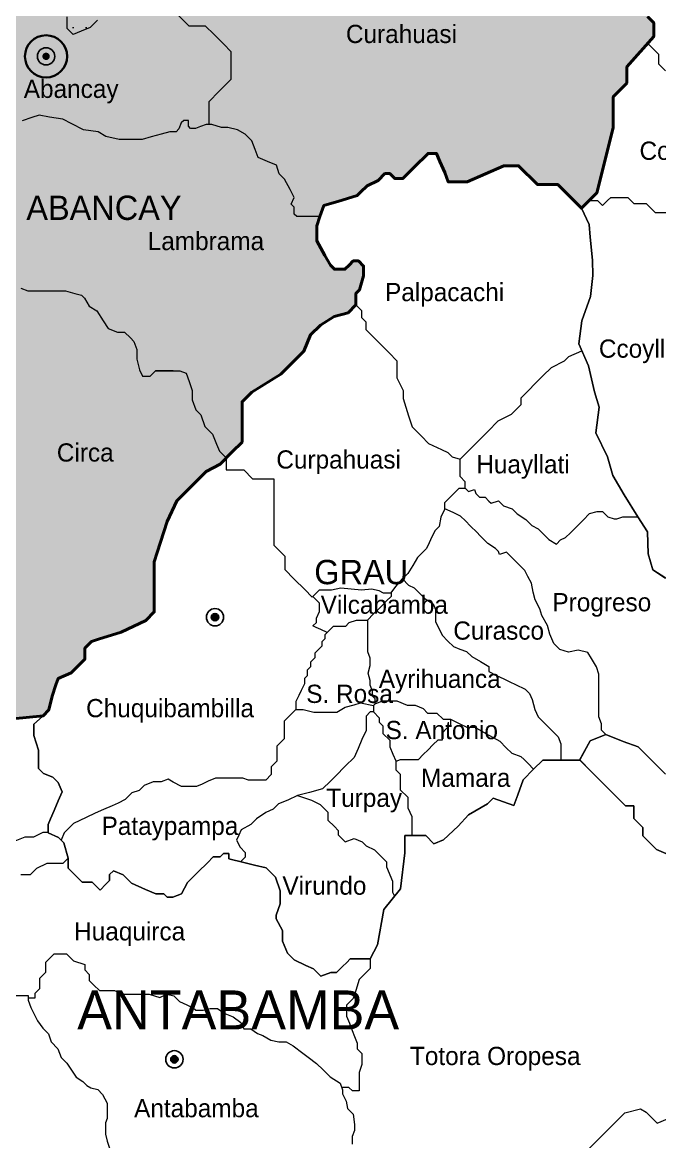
# Model space of a CAD drawing. Header units: metres. Extents: x 729055 to 735546, y 8489029 to 8491869.
# Drawn here: x 734503.19 to 734516.31, y 8489094.48 to 8489117.52 of the extents above; entities that cross this region are included whole.
import ezdxf

# ---------------------------------------------------------------- set-up
doc = ezdxf.new("R2010")
doc.units = ezdxf.units.M
doc.layers.add('05', color=5, linetype='Continuous')
for name, color, linetype, lineweight in [('5', 3, 'Continuous', 40), ('Cap Prov', 7, 'Continuous', 20), ('Distrito', 212, 'Continuous', 20), ('Eléctricas', 30, 'Continuous', 20), ('GRILLAS', 7, 'Continuous', 0), ('TEXTO', 7, 'Continuous', 0)]:
    doc.layers.add(name, color=color, linetype=linetype, lineweight=lineweight)
doc.styles.get("Standard").update_dxf_attribs({"font": 'BELL.TTF'})

msp = doc.modelspace()

# ---------------------------------------------------------------- hatches: boundary and pattern name
for points in [[(734503.75, 8489116.819, 1), (734503.597, 8489116.819, 1)], [(734507.228, 8489105.275, 1), (734507.075, 8489105.275, 1)], [(734506.392, 8489096.175, 1), (734506.24, 8489096.175, 1)]]:
    msp.add_hatch(color=256).paths.add_polyline_path(points)
at = {"layer": '5', "lineweight": 30}
msp.add_hatch(color=256, dxfattribs=at).paths.add_polyline_path([(734504.034, 8489116.819, 1), (734503.313, 8489116.819, 1)])
at = {"layer": 'Eléctricas', "linetype": 'Continuous', "lineweight": 0, "true_color": 0xff0000}
h = msp.add_hatch(dxfattribs=at)
h.set_pattern_fill('DOTS', color=1, scale=0.165786, style=0)
h.set_pattern_definition([(0, (176.4034, -0.0238), (0.13159295927, 0.263185918539), [0, -0.263185918539])])
h.paths.add_polyline_path([(734515.631, 8489116.267), (734515.631, 8489116.601), (734516.186, 8489117.227), (734516.186, 8489117.512), (734516.059, 8489117.639), (734516.059, 8489117.909), (734515.879, 8489118.09), (734515.555, 8489118.09), (734515.31, 8489118.09), (734515.025, 8489118.09), (734514.885, 8489118.23), (734514.885, 8489118.38), (734514.748, 8489118.517), (734514.598, 8489118.517), (734514.442, 8489118.361), (734514.258, 8489118.177), (734514.113, 8489118.177), (734513.979, 8489118.311), (734513.979, 8489118.511), (734513.979, 8489118.65), (734513.801, 8489118.65), (734513.583, 8489118.65), (734513.404, 8489118.829), (734513.226, 8489119.007), (734513.104, 8489119.13), (734512.931, 8489119.303), (734512.641, 8489119.303), (734512.373, 8489119.303), (734512.211, 8489119.141), (734512.105, 8489119.035), (734511.871, 8489119.035), (734511.749, 8489119.158), (734511.548, 8489119.158), (734511.368, 8489118.978), (734511.217, 8489119.128), (734511.05, 8489119.295), (734510.857, 8489119.489), (734510.681, 8489119.489), (734510.589, 8489119.397), (734510.393, 8489119.397), (734510.271, 8489119.519), (734510.115, 8489119.675), (734509.992, 8489119.798), (734509.819, 8489119.971), (734509.641, 8489120.323), (734509.467, 8489120.323), (734509.262, 8489120.117), (734509.074, 8489120.117), (734508.782, 8489120.409), (734508.531, 8489120.409), (734508.018, 8489120.921), (734507.85, 8489120.921), (734507.605, 8489120.921), (734507.505, 8489121.022), (734507.215, 8489121.022), (734507.215, 8489121.166), (734507.064, 8489121.317), (734506.942, 8489121.439), (734506.813, 8489121.567), (734506.624, 8489121.757), (734506.624, 8489121.946), (734506.378, 8489121.946), (734506.245, 8489121.813), (734506.1, 8489121.668), (734506.1, 8489121.891), (734506.1, 8489122.169), (734505.955, 8489122.314), (734505.955, 8489122.492), (734505.955, 8489122.697), (734505.721, 8489122.697), (734505.56, 8489122.697), (734505.437, 8489122.574), (734505.326, 8489122.463), (734505.185, 8489122.322), (734505.026, 8489122.322), (734504.873, 8489122.476), (734504.65, 8489122.476), (734504.511, 8489122.476), (734504.363, 8489122.328), (734504.251, 8489122.439), (734504.126, 8489122.565), (734503.897, 8489122.565), (734503.769, 8489122.437), (734503.658, 8489122.325), (734503.496, 8489122.325), (734503.496, 8489122.47), (734503.496, 8489122.615), (734503.496, 8489122.782), (734503.496, 8489122.971), (734503.496, 8489123.188), (734503.334, 8489123.35), (734503.145, 8489123.35), (734502.835, 8489123.35), (734502.835, 8489123.464), (734502.71, 8489123.59), (734502.493, 8489123.59), (734502.354, 8489123.59), (734502.214, 8489123.451), (734502.07, 8489123.306), (734501.802, 8489123.306), (734501.612, 8489123.116), (734501.356, 8489123.116), (734501.033, 8489123.116), (734500.876, 8489123.116), (734500.876, 8489122.949), (734500.62, 8489122.949), (734500.442, 8489122.771), (734500.442, 8489122.467), (734500.221, 8489122.467), (734500.04, 8489122.286), (734499.878, 8489122.286), (734499.824, 8489122.455), (734499.585, 8489122.626), (734499.326, 8489122.623), (734499.184, 8489122.574), (734499.132, 8489122.414), (734499.165, 8489122.219), (734499.048, 8489121.958), (734498.914, 8489121.925), (734498.768, 8489121.766), (734498.681, 8489121.612), (734498.46, 8489121.455), (734498.245, 8489121.437), (734498.044, 8489121.432), (734497.758, 8489121.438), (734497.497, 8489121.541), (734497.17, 8489121.62), (734497.036, 8489121.754), (734496.976, 8489121.916), (734496.914, 8489122.074), (734496.82, 8489122.209), (734496.688, 8489122.275), (734496.579, 8489122.421), (734496.407, 8489122.407), (734496.327, 8489122.359), (734496.205, 8489122.258), (734496.093, 8489122.116), (734495.935, 8489122.086), (734495.935, 8489121.868), (734495.935, 8489121.709), (734496.098, 8489121.545), (734496.195, 8489121.448), (734496.455, 8489121.348), (734496.665, 8489121.348), (734496.85, 8489121.348), (734497.009, 8489121.188), (734497.118, 8489121.079), (734497.118, 8489120.903), (734497.118, 8489120.719), (734497.232, 8489120.606), (734497.358, 8489120.48), (734497.588, 8489120.249), (734497.748, 8489120.089), (734497.992, 8489119.981), (734498.151, 8489119.981), (734498.353, 8489119.981), (734498.68, 8489119.788), (734498.752, 8489119.717), (734499.05, 8489119.717), (734499.268, 8489119.717), (734499.492, 8489119.492), (734499.629, 8489119.176), (734499.707, 8489118.995), (734499.707, 8489118.84), (734499.822, 8489118.505), (734499.94, 8489118.387), (734500.04, 8489118.286), (734500.162, 8489118.408), (734500.267, 8489118.408), (734500.351, 8489118.408), (734500.462, 8489118.297), (734500.582, 8489117.803), (734500.622, 8489117.637), (734500.821, 8489117.438), (734501.237, 8489117.165), (734501.547, 8489116.855), (734501.908, 8489116.494), (734502.026, 8489116.377), (734501.833, 8489116.008), (734501.669, 8489115.844), (734501.514, 8489115.689), (734501.405, 8489115.345), (734501.203, 8489114.993), (734500.876, 8489114.842), (734500.664, 8489114.744), (734500.003, 8489114.657), (734499.742, 8489114.657), (734499.18, 8489114.414), (734498.339, 8489113.923), (734498.075, 8489113.659), (734497.991, 8489113.575), (734497.659, 8489113.575), (734497.391, 8489113.437), (734497.114, 8489113.294), (734496.759, 8489113.112), (734496.574, 8489112.927), (734496.442, 8489112.632), (734496.442, 8489112.439), (734496.346, 8489112.342), (734496.81, 8489111.878), (734497.259, 8489111.428), (734497.698, 8489111.177), (734498.029, 8489110.971), (734498.472, 8489110.301), (734498.872, 8489110.011), (734499.072, 8489110.149), (734499.35, 8489110.159), (734499.601, 8489109.824), (734499.732, 8489109.192), (734499.732, 8489108.442), (734499.586, 8489107.933), (734500.172, 8489107.263), (734500.122, 8489106.788), (734500.212, 8489106.212), (734500.067, 8489105.834), (734500.022, 8489105.325), (734500.622, 8489104.117), (734500.962, 8489103.975), (734501.288, 8489103.579), (734501.862, 8489103.225), (734502.283, 8489103.218), (734502.613, 8489103.406), (734502.985, 8489103.18), (734503.613, 8489103.244), (734503.728, 8489103.365), (734503.797, 8489103.65), (734503.873, 8489103.885), (734503.923, 8489104.011), (734504.192, 8489104.131), (734504.362, 8489104.301), (734504.474, 8489104.413), (734504.474, 8489104.639), (734504.613, 8489104.778), (734504.755, 8489104.822), (734505.219, 8489104.965), (734505.725, 8489105.208), (734505.903, 8489105.385), (734505.903, 8489105.522), (734505.903, 8489105.706), (734505.903, 8489106.006), (734505.903, 8489106.416), (734505.963, 8489106.605), (734506.168, 8489107.246), (734506.364, 8489107.669), (734506.646, 8489107.952), (734506.783, 8489108.088), (734506.967, 8489108.272), (734507.26, 8489108.428), (734507.509, 8489108.677), (734507.71, 8489108.878), (734507.71, 8489109.137), (734507.71, 8489109.451), (734507.71, 8489109.71), (734507.908, 8489109.907), (734508.51, 8489110.28), (734508.98, 8489110.749), (734509.12, 8489111.086), (734509.321, 8489111.287), (734509.607, 8489111.465), (734509.892, 8489111.541), (734510.054, 8489111.703), (734510.054, 8489111.799), (734510.054, 8489111.938), (734510.126, 8489112.01), (734510.21, 8489112.303), (734510.21, 8489112.503), (734510.105, 8489112.608), (734509.998, 8489112.608), (734509.913, 8489112.522), (734509.826, 8489112.436), (734509.73, 8489112.436), (734509.611, 8489112.436), (734509.527, 8489112.519), (734509.416, 8489112.718), (734509.247, 8489113.023), (734509.247, 8489113.186), (734509.247, 8489113.328), (734509.314, 8489113.52), (734509.393, 8489113.747), (734509.513, 8489113.783), (734509.682, 8489113.834), (734510.082, 8489113.953), (734510.15, 8489114.021), (734510.283, 8489114.154), (734510.511, 8489114.266), (734510.651, 8489114.406), (734510.753, 8489114.406), (734510.856, 8489114.304), (734511.019, 8489114.304), (734511.115, 8489114.399), (734511.227, 8489114.512), (734511.343, 8489114.627), (734511.449, 8489114.733), (734511.538, 8489114.822), (734511.711, 8489114.822), (734511.783, 8489114.658), (734511.885, 8489114.426), (734511.954, 8489114.233), (734512.344, 8489114.233), (734513.096, 8489114.568), (734513.403, 8489114.568), (734513.793, 8489114.178), (734514.211, 8489114.178), (734514.434, 8489113.955), (734514.697, 8489113.692), (734515.017, 8489114.012), (734515.352, 8489115.349), (734515.352, 8489115.989)])
at = {"layer": 'Eléctricas', "linetype": 'Continuous', "lineweight": 0}
h = msp.add_hatch(dxfattribs=at)
h.set_pattern_fill('DOTS', color=47, scale=0.165786, style=0)
h.set_pattern_definition([(0, (8692.60875, 87495.7119), (0.13159295927, 0.263185918539), [0, -0.263185918539])])
h.paths.add_polyline_path([(734504.542, 8489118.94), (734504.407, 8489119.075), (734504.313, 8489119.169), (734504.233, 8489119.249), (734504.131, 8489119.147), (734503.931, 8489119.147), (734503.772, 8489119.073), (734503.543, 8489119.073), (734503.344, 8489118.993), (734503.133, 8489118.909), (734503.021, 8489118.797), (734502.813, 8489118.736), (734502.605, 8489118.776), (734502.605, 8489118.671), (734502.716, 8489118.56), (734502.887, 8489118.486), (734502.962, 8489118.315), (734503.09, 8489118.187), (734503.239, 8489118.039), (734503.326, 8489117.952), (734503.551, 8489117.88), (734503.794, 8489117.802), (734504.002, 8489117.735), (734504.106, 8489117.631), (734504.106, 8489117.389), (734504.229, 8489117.266), (734504.394, 8489117.334), (734504.579, 8489117.411), (734504.73, 8489117.562), (734504.901, 8489117.733), (734505.067, 8489117.898), (734505.215, 8489118.047), (734505.307, 8489118.242), (734505.557, 8489118.345), (734505.393, 8489118.402), (734505.393, 8489118.474), (734505.393, 8489118.605), (734505.393, 8489118.714), (734505.344, 8489118.763), (734505.344, 8489118.862), (734505.265, 8489118.94), (734505.095, 8489118.94), (734504.918, 8489118.94), (734504.747, 8489118.94)])

# ---------------------------------------------------------------- linework, layer by layer
for centre, radius in [((734503.674, 8489116.819), 0.178), ((734507.152, 8489105.275), 0.178), ((734507.152, 8489105.275), 0.0762), ((734506.316, 8489096.175), 0.178), ((734506.316, 8489096.175), 0.0762)]:
    msp.add_circle(centre, radius)
at = {"layer": '5', "lineweight": 30}
msp.add_circle((734503.674, 8489116.819), 0.434, dxfattribs=at)
at = {"layer": 'Cap Prov', "color": 0, "lineweight": 40}
for p, q in [((734514.707, 8489111.377), (734514.707, 8489111.377)), ((734515.061, 8489101.936), (734515.061, 8489101.936))]:
    msp.add_line(p, q, dxfattribs=at)
at = {"layer": 'Cap Prov', "lineweight": 40}
msp.add_lwpolyline([(734502.985, 8489103.18), (734503.613, 8489103.244), (734503.728, 8489103.365), (734503.797, 8489103.65), (734503.873, 8489103.885), (734503.923, 8489104.011), (734504.192, 8489104.131), (734504.362, 8489104.301), (734504.474, 8489104.413), (734504.474, 8489104.639), (734504.613, 8489104.778), (734504.755, 8489104.822), (734505.219, 8489104.965), (734505.725, 8489105.208), (734505.903, 8489105.385), (734505.903, 8489105.522), (734505.903, 8489105.706), (734505.903, 8489106.006), (734505.903, 8489106.416), (734505.963, 8489106.605), (734506.168, 8489107.246), (734506.364, 8489107.669), (734506.646, 8489107.952), (734506.783, 8489108.088), (734506.967, 8489108.272), (734507.26, 8489108.428), (734507.509, 8489108.677), (734507.71, 8489108.878), (734507.71, 8489109.137), (734507.71, 8489109.451), (734507.71, 8489109.71), (734507.908, 8489109.907), (734508.51, 8489110.28), (734508.98, 8489110.749), (734509.12, 8489111.086), (734509.321, 8489111.287), (734509.607, 8489111.465), (734509.892, 8489111.541), (734510.054, 8489111.703), (734510.054, 8489111.799), (734510.054, 8489111.938), (734510.126, 8489112.01), (734510.21, 8489112.303), (734510.21, 8489112.503), (734510.105, 8489112.608), (734509.998, 8489112.608), (734509.913, 8489112.522), (734509.826, 8489112.436), (734509.73, 8489112.436), (734509.611, 8489112.436), (734509.527, 8489112.519), (734509.416, 8489112.718), (734509.247, 8489113.023), (734509.247, 8489113.186), (734509.247, 8489113.328), (734509.314, 8489113.52), (734509.393, 8489113.747), (734509.513, 8489113.783), (734509.682, 8489113.834), (734510.082, 8489113.953), (734510.15, 8489114.021), (734510.283, 8489114.154), (734510.511, 8489114.266), (734510.651, 8489114.406), (734510.753, 8489114.406), (734510.856, 8489114.304), (734511.019, 8489114.304), (734511.115, 8489114.399), (734511.227, 8489114.512), (734511.343, 8489114.627), (734511.449, 8489114.733), (734511.538, 8489114.822), (734511.711, 8489114.822), (734511.783, 8489114.658), (734511.885, 8489114.426), (734511.954, 8489114.233), (734512.344, 8489114.233), (734513.096, 8489114.568), (734513.403, 8489114.568), (734513.793, 8489114.178), (734514.211, 8489114.178), (734514.434, 8489113.955), (734514.697, 8489113.692), (734515.017, 8489114.012), (734515.352, 8489115.349), (734515.352, 8489115.989), (734515.631, 8489116.267), (734515.631, 8489116.601), (734516.186, 8489117.227), (734516.186, 8489117.512), (734516.059, 8489117.639)], dxfattribs=at)
at = {"layer": 'Cap Prov'}
for points in [[(734516.43, 8489116.518), (734516.289, 8489116.659), (734516.289, 8489116.857), (734516.061, 8489117.086), (734515.631, 8489116.601), (734515.631, 8489116.267), (734515.352, 8489115.989), (734515.352, 8489115.349), (734515.017, 8489114.012), (734514.697, 8489113.692), (734514.857, 8489113.359), (734514.876, 8489113.095), (734514.924, 8489112.621), (734514.93, 8489112.31), (734514.882, 8489111.879), (734514.707, 8489111.377), (734514.641, 8489110.903), (734514.844, 8489110.449), (734514.963, 8489109.912), (734515.062, 8489109.6), (734514.99, 8489109.067), (734515.236, 8489108.575), (734515.341, 8489108.19), (734515.577, 8489107.795), (734515.855, 8489107.341), (734516.059, 8489107.03), (734516.071, 8489106.578), (734516.166, 8489106.253), (734516.429, 8489106.08)], [(734516.613, 8489100.335), (734516.242, 8489100.496), (734515.96, 8489100.778), (734515.96, 8489100.949), (734515.776, 8489101.132), (734515.776, 8489101.392), (734515.605, 8489101.392), (734515.479, 8489101.518), (734515.339, 8489101.658), (734515.061, 8489101.936), (734514.896, 8489102.101), (734514.663, 8489102.334), (734514.448, 8489102.334), (734514.144, 8489102.334), (734513.902, 8489102.334), (734513.712, 8489102.144), (734513.494, 8489101.926), (734513.386, 8489101.62), (734513.307, 8489101.396), (734512.876, 8489101.548), (734512.762, 8489101.434), (734512.371, 8489101.205), (734512.162, 8489100.975), (734511.857, 8489100.692), (734511.659, 8489100.611), (734511.49, 8489100.78), (734511.06, 8489100.78), (734511.06, 8489100.423), (734510.973, 8489099.686), (734510.63, 8489099.257), (734510.498, 8489098.528), (734510.348, 8489098.245), (734510.191, 8489098.245), (734509.938, 8489098.245), (734509.864, 8489098.17), (734509.778, 8489098.085), (734509.652, 8489097.959), (734509.536, 8489097.959), (734509.333, 8489097.885), (734509.182, 8489098.036), (734509.025, 8489098.109), (734508.783, 8489098.221), (734508.643, 8489098.361), (734508.54, 8489098.606), (734508.54, 8489098.824), (734508.411, 8489099.063), (734508.411, 8489099.144), (734508.493, 8489099.376), (734508.493, 8489099.642), (734508.398, 8489099.926), (734508.209, 8489100.115), (734507.968, 8489100.173), (734507.749, 8489100.225), (734507.435, 8489100.3), (734507.435, 8489100.412), (734507.329, 8489100.412), (734507.258, 8489100.341), (734507.114, 8489100.341), (734506.995, 8489100.222), (734506.804, 8489100.031), (734506.589, 8489099.816), (734506.46, 8489099.584), (734506.282, 8489099.51), (734506.167, 8489099.51), (734506.098, 8489099.579), (734505.937, 8489099.579), (734505.723, 8489099.673), (734505.43, 8489099.802), (734505.259, 8489099.973), (734505.06, 8489100.056), (734504.983, 8489099.98), (734504.983, 8489099.854), (734504.908, 8489099.779), (734504.789, 8489099.659), (734504.721, 8489099.727), (734504.625, 8489099.823), (734504.414, 8489099.823), (734504.301, 8489099.935), (734504.127, 8489100.109), (734504.127, 8489100.314), (734504.042, 8489100.63), (734503.929, 8489100.743), (734503.716, 8489100.838), (734503.716, 8489101.011), (734503.765, 8489101.126), (734503.839, 8489101.298), (734503.923, 8489101.492), (734504.005, 8489101.683), (734503.926, 8489101.87), (734503.814, 8489101.983), (734503.623, 8489102.058), (734503.521, 8489102.16), (734503.521, 8489102.33), (734503.521, 8489102.539), (734503.421, 8489102.839), (734503.421, 8489103.075), (734503.603, 8489103.234), (734503.613, 8489103.244), (734502.985, 8489103.18)], [(734516.426, 8489102.046), (734515.863, 8489102.609), (734515.553, 8489102.715), (734515.196, 8489102.861), (734514.879, 8489102.733), (734514.661, 8489102.336), (734514.896, 8489102.101), (734515.061, 8489101.936), (734515.339, 8489101.658), (734515.479, 8489101.518), (734515.605, 8489101.392), (734515.776, 8489101.392), (734515.776, 8489101.132), (734515.96, 8489100.949), (734515.96, 8489100.778), (734516.242, 8489100.496), (734516.613, 8489100.335)], [(734514.746, 8489094.232), (734515.22, 8489094.706), (734515.587, 8489095.074), (734515.915, 8489095.153), (734516.032, 8489095.084), (734516.256, 8489094.86), (734516.468, 8489094.949)]]:
    msp.add_lwpolyline(points, dxfattribs=at)
at = {"layer": 'Distrito', "linetype": 'Continuous', "lineweight": 5}
for p, q in [((734503.157, 8489112.049), (734503.299, 8489111.992)), ((734503.299, 8489111.992), (734503.51, 8489111.992)), ((734503.51, 8489111.992), (734503.624, 8489111.992)), ((734503.624, 8489111.992), (734503.836, 8489111.992)), ((734503.836, 8489111.992), (734504.072, 8489111.992)), ((734504.072, 8489111.992), (734504.267, 8489111.939)), ((734504.267, 8489111.939), (734504.404, 8489111.902)), ((734504.404, 8489111.902), (734504.465, 8489111.841)), ((734504.465, 8489111.841), (734504.564, 8489111.675)), ((734504.564, 8489111.675), (734504.718, 8489111.582)), ((734504.718, 8489111.582), (734504.853, 8489111.373)), ((734504.853, 8489111.373), (734504.955, 8489111.215)), ((734504.955, 8489111.215), (734505.146, 8489111.142)), ((734505.146, 8489111.142), (734505.292, 8489111.142)), ((734505.292, 8489111.142), (734505.41, 8489111.024)), ((734505.41, 8489111.024), (734505.483, 8489110.951)), ((734505.483, 8489110.951), (734505.54, 8489110.788)), ((734505.54, 8489110.788), (734505.54, 8489110.589)), ((734505.54, 8489110.589), (734505.601, 8489110.366)), ((734505.601, 8489110.366), (734505.663, 8489110.237)), ((734505.817, 8489110.237), (734505.929, 8489110.349)), ((734505.663, 8489110.237), (734505.817, 8489110.237))]:
    msp.add_line(p, q, dxfattribs=at)
for points in [[(734507.029, 8489115.413), (734507.029, 8489115.65), (734507.029, 8489115.89), (734507.232, 8489116.093), (734507.488, 8489116.349), (734507.488, 8489116.641), (734507.488, 8489116.913), (734507.326, 8489117.075), (734507.126, 8489117.275), (734506.958, 8489117.443), (734506.619, 8489117.443), (734506.397, 8489117.666)], [(734504.73, 8489117.562), (734504.579, 8489117.411), (734504.394, 8489117.334), (734504.229, 8489117.266), (734504.106, 8489117.389), (734504.106, 8489117.482), (734504.106, 8489117.631)], [(734509.312, 8489113.522), (734509.132, 8489113.522), (734508.979, 8489113.522), (734508.837, 8489113.522), (734508.785, 8489113.573), (734508.785, 8489113.715), (734508.722, 8489113.778), (734508.785, 8489113.917), (734508.698, 8489114.077), (734508.582, 8489114.289), (734508.473, 8489114.398), (734508.419, 8489114.577), (734508.231, 8489114.657), (734508.041, 8489114.738), (734507.977, 8489114.9), (734507.908, 8489115.078), (734507.771, 8489115.215), (734507.618, 8489115.309), (734507.417, 8489115.354), (734507.284, 8489115.354), (734507.09, 8489115.413), (734506.968, 8489115.413), (734506.853, 8489115.375), (734506.752, 8489115.333), (734506.651, 8489115.333), (734506.604, 8489115.38), (734506.604, 8489115.462), (734506.604, 8489115.5), (734506.509, 8489115.5), (734506.458, 8489115.45), (734506.411, 8489115.326), (734506.35, 8489115.265), (734506.223, 8489115.265), (734506.042, 8489115.215), (734505.841, 8489115.159), (734505.655, 8489115.107), (734505.409, 8489115.107), (734505.182, 8489115.107), (734504.903, 8489115.166), (734504.75, 8489115.267), (734504.448, 8489115.305), (734504.208, 8489115.43), (734504.02, 8489115.528), (734503.748, 8489115.569), (734503.529, 8489115.607), (734503.379, 8489115.558), (734503.185, 8489115.495)], [(734514.857, 8489113.852), (734515.029, 8489113.852), (734515.132, 8489113.749), (734515.236, 8489113.853), (734515.299, 8489113.915), (734515.459, 8489113.915), (734515.65, 8489113.915), (734515.774, 8489113.792), (734516.026, 8489113.792), (734516.216, 8489113.602), (734516.435, 8489113.602)], [(734510.052, 8489111.705), (734510.167, 8489111.591), (734510.167, 8489111.443), (734510.257, 8489111.353), (734510.257, 8489111.194), (734510.366, 8489111.084), (734510.529, 8489110.921), (734510.633, 8489110.818), (734510.736, 8489110.715), (734510.895, 8489110.555), (734510.895, 8489110.386), (734510.895, 8489110.205), (734511.026, 8489109.938), (734511.026, 8489109.775), (734511.138, 8489109.422), (734511.212, 8489109.192), (734511.404, 8489109), (734511.55, 8489108.853), (734511.818, 8489108.726), (734511.944, 8489108.666), (734512.036, 8489108.574), (734512.198, 8489108.528)], [(734512.302, 8489107.931), (734512.302, 8489108.064), (734512.198, 8489108.168), (734512.198, 8489108.373), (734512.198, 8489108.528), (734512.43, 8489108.76), (734512.602, 8489108.932), (734512.77, 8489109.1), (734512.985, 8489109.315), (734513.256, 8489109.457), (734513.454, 8489109.655), (734513.454, 8489109.792), (734513.613, 8489109.951), (734513.738, 8489110.076), (734513.901, 8489110.24), (734514.077, 8489110.416), (734514.349, 8489110.549), (734514.439, 8489110.639), (734514.706, 8489110.758)], [(734506.293, 8489110.349), (734505.929, 8489110.349), (734506.293, 8489110.349), (734506.427, 8489110.349), (734506.561, 8489110.298), (734506.618, 8489110.127), (734506.681, 8489109.938), (734506.681, 8489109.75), (734506.761, 8489109.542), (734506.864, 8489109.439), (734506.94, 8489109.201), (734507.098, 8489109.043), (734507.184, 8489108.834), (734507.244, 8489108.69), (734507.319, 8489108.615), (734507.381, 8489108.553)], [(734507.383, 8489108.555), (734507.383, 8489108.306), (734507.744, 8489108.306), (734507.927, 8489108.123), (734508.363, 8489108.123), (734508.363, 8489107.769), (734508.363, 8489107.494), (734508.363, 8489107.253), (734508.363, 8489106.995), (734508.363, 8489106.755), (734508.587, 8489106.531), (734508.587, 8489106.256), (734508.785, 8489106.059), (734509, 8489105.844), (734509.154, 8489105.689), (734509.301, 8489105.836), (734509.55, 8489105.836), (734509.55, 8489105.836), (734509.742, 8489105.882), (734510.17, 8489105.836), (734510.382, 8489105.861), (734510.524, 8489105.825), (734510.615, 8489105.775), (734510.778, 8489105.775), (734510.876, 8489105.909), (734511.011, 8489106.063)], [(734515.196, 8489102.861), (734515.108, 8489102.949), (734515.108, 8489103.079), (734515.056, 8489103.222), (734515.056, 8489103.338), (734515.056, 8489103.47), (734515.056, 8489103.649), (734515.056, 8489103.773), (734515.056, 8489103.959), (734515.056, 8489104.105), (734515.004, 8489104.255), (734514.902, 8489104.423), (734514.825, 8489104.549), (734514.628, 8489104.595), (734514.43, 8489104.554), (734514.251, 8489104.613), (734514.13, 8489104.734), (734514.043, 8489104.925), (734513.999, 8489105.107), (734513.878, 8489105.308), (734513.842, 8489105.447), (734513.743, 8489105.63), (734513.706, 8489105.793), (734513.666, 8489105.972), (734513.593, 8489106.114), (734513.532, 8489106.233), (734513.395, 8489106.37), (734513.299, 8489106.466), (734513.153, 8489106.612), (734513.008, 8489106.567), (734512.989, 8489106.626), (734512.924, 8489106.691), (734512.771, 8489106.793), (734512.676, 8489106.888), (734512.612, 8489106.952), (734512.542, 8489107.022), (734512.414, 8489107.149), (734512.307, 8489107.257), (734512.21, 8489107.353), (734512.054, 8489107.427), (734511.885, 8489107.506), (734511.885, 8489107.635), (734511.982, 8489107.732), (734512.066, 8489107.816), (734512.181, 8489107.931), (734512.302, 8489107.931), (734512.37, 8489107.863), (734512.496, 8489107.905), (734512.525, 8489107.819), (734512.598, 8489107.745), (734512.712, 8489107.745), (734512.792, 8489107.664), (734512.838, 8489107.619), (734512.986, 8489107.672), (734513.09, 8489107.567), (734513.271, 8489107.507), (734513.373, 8489107.405), (734513.549, 8489107.285), (734513.673, 8489107.16), (734513.808, 8489107.091), (734513.899, 8489107), (734514.027, 8489106.872), (734514.181, 8489106.781), (734514.265, 8489106.865), (734514.371, 8489106.912), (734514.471, 8489107.013), (734514.585, 8489107.126), (734514.733, 8489107.274), (734514.866, 8489107.407), (734515.018, 8489107.452), (734515.128, 8489107.452), (734515.186, 8489107.394), (734515.241, 8489107.339), (734515.369, 8489107.299), (734515.427, 8489107.299), (734515.548, 8489107.343), (734515.69, 8489107.343), (734515.855, 8489107.341)], [(734511.885, 8489107.506), (734511.805, 8489107.335), (734511.768, 8489107.142), (734511.688, 8489107.062), (734511.615, 8489106.927), (734511.56, 8489106.806), (734511.508, 8489106.692), (734511.411, 8489106.594), (734511.319, 8489106.503), (734511.224, 8489106.339), (734511.125, 8489106.176), (734511.011, 8489106.063), (734511.139, 8489105.935), (734511.256, 8489105.877), (734511.342, 8489105.791), (734511.477, 8489105.656), (734511.647, 8489105.552), (734511.691, 8489105.431), (734511.691, 8489105.351), (734511.691, 8489105.179), (734511.768, 8489105.033), (734511.826, 8489104.904), (734511.945, 8489104.785), (734512.06, 8489104.67), (734512.196, 8489104.619), (734512.333, 8489104.567), (734512.438, 8489104.463), (734512.616, 8489104.36), (734512.789, 8489104.259), (734512.789, 8489104.155), (734512.948, 8489104.078), (734513.102, 8489104.005), (734513.224, 8489103.946), (734513.339, 8489103.89), (734513.536, 8489103.795), (734513.625, 8489103.707), (734513.684, 8489103.58), (734513.735, 8489103.372), (734513.808, 8489103.222), (734513.907, 8489103.123), (734514.025, 8489103.006), (734514.12, 8489102.911), (734514.22, 8489102.81), (734514.273, 8489102.669), (734514.273, 8489102.545), (734514.273, 8489102.399), (734514.273, 8489102.336)], [(734510.778, 8489105.775), (734510.778, 8489105.704), (734510.683, 8489105.609), (734510.619, 8489105.546), (734510.524, 8489105.45), (734510.421, 8489105.348), (734510.282, 8489105.208), (734510.23, 8489105.208), (734510.056, 8489105.208), (734509.908, 8489105.156), (734509.838, 8489105.086), (734509.698, 8489105.086), (734509.585, 8489105.086), (734509.535, 8489105.036), (734509.461, 8489104.962), (734509.332, 8489105.021), (734509.234, 8489105.066), (734509.167, 8489105.096), (734509.24, 8489105.169), (734509.24, 8489105.256), (734509.306, 8489105.395), (734509.306, 8489105.561), (734509.254, 8489105.613), (734509.166, 8489105.701)], [(734509.461, 8489104.962), (734509.412, 8489104.913), (734509.412, 8489104.827), (734509.355, 8489104.77), (734509.355, 8489104.679), (734509.291, 8489104.616), (734509.209, 8489104.533), (734509.209, 8489104.44), (734509.116, 8489104.347), (734509.116, 8489104.253), (734509.05, 8489104.187), (734509.05, 8489104.07), (734508.995, 8489104.015), (734508.995, 8489103.9), (734508.927, 8489103.765), (734508.875, 8489103.662), (734508.815, 8489103.542), (734508.815, 8489103.434), (734508.815, 8489103.373), (734508.966, 8489103.373), (734509.184, 8489103.317), (734509.337, 8489103.317), (734509.529, 8489103.317), (734509.659, 8489103.317), (734509.834, 8489103.421), (734510.017, 8489103.473), (734510.148, 8489103.511), (734510.413, 8489103.456), (734510.45, 8489103.493), (734510.45, 8489103.595), (734510.395, 8489103.651), (734510.395, 8489103.752), (734510.348, 8489103.874), (734510.348, 8489103.974), (734510.304, 8489104.122), (734510.348, 8489104.279), (734510.348, 8489104.431), (734510.296, 8489104.562), (734510.296, 8489104.692), (734510.296, 8489104.84), (734510.296, 8489104.98), (734510.296, 8489105.132), (734510.296, 8489105.208)], [(734508.815, 8489103.373), (734508.698, 8489103.256), (734508.577, 8489103.135), (734508.577, 8489103.001), (734508.577, 8489102.77), (734508.424, 8489102.617), (734508.424, 8489102.463), (734508.424, 8489102.309), (734508.309, 8489102.194), (734508.309, 8489102.034), (734508.197, 8489101.922), (734508.074, 8489101.922), (734507.843, 8489101.922), (734507.728, 8489101.964), (734507.549, 8489101.964), (734507.319, 8489101.964), (734507.164, 8489101.964), (734507.013, 8489101.897), (734506.885, 8489101.84), (734506.773, 8489101.79), (734506.615, 8489101.79), (734506.464, 8489101.79), (734506.293, 8489101.881), (734506.187, 8489101.938), (734506.047, 8489101.885), (734505.876, 8489101.885), (734505.693, 8489101.81), (734505.59, 8489101.706), (734505.439, 8489101.663), (734505.3, 8489101.524), (734505.157, 8489101.444), (734505.038, 8489101.393), (734504.856, 8489101.314), (734504.683, 8489101.239), (734504.497, 8489101.15), (734504.37, 8489101.09), (734504.237, 8489101.026), (734504.165, 8489100.954), (734504.05, 8489100.839), (734503.984, 8489100.688)], [(734510.413, 8489103.456), (734510.413, 8489103.325), (734510.533, 8489103.205), (734510.533, 8489103.112), (734510.61, 8489103.036), (734510.61, 8489102.884), (734510.749, 8489102.745), (734510.749, 8489102.61), (734510.815, 8489102.454), (734510.872, 8489102.32), (734510.872, 8489102.136), (734510.967, 8489102.041), (734510.967, 8489101.873), (734510.967, 8489101.723), (734511.12, 8489101.57), (734511.12, 8489101.349), (734511.206, 8489101.17), (734511.206, 8489101.07), (734511.206, 8489100.93), (734511.206, 8489100.782)], [(734510.45, 8489103.493), (734510.603, 8489103.553), (734510.748, 8489103.553), (734510.899, 8489103.553), (734511.106, 8489103.464), (734511.273, 8489103.464), (734511.435, 8489103.397), (734511.53, 8489103.302), (734511.72, 8489103.302), (734511.849, 8489103.174), (734511.999, 8489103.174), (734512.206, 8489103.073), (734512.339, 8489103.009), (734512.502, 8489103.009), (734512.726, 8489102.884), (734512.878, 8489102.798), (734513.016, 8489102.721), (734513.15, 8489102.587), (734513.264, 8489102.473), (734513.452, 8489102.409), (734513.516, 8489102.345), (734513.597, 8489102.264), (734513.71, 8489102.146)], [(734510.413, 8489103.325), (734510.346, 8489103.325), (734510.262, 8489103.241), (734510.262, 8489103.14), (734510.262, 8489102.945), (734510.178, 8489102.755), (734510.098, 8489102.574), (734510.016, 8489102.387), (734509.834, 8489102.206), (734509.639, 8489102.011), (734509.527, 8489101.899), (734509.368, 8489101.74), (734509.095, 8489101.667), (734508.854, 8489101.606), (734509.039, 8489101.544), (734509.138, 8489101.511), (734509.318, 8489101.421), (734509.477, 8489101.262), (734509.477, 8489101.098), (734509.61, 8489100.965), (734509.688, 8489100.887), (734509.688, 8489100.796), (734509.833, 8489100.652), (734510.016, 8489100.718), (734510.184, 8489100.648), (734510.265, 8489100.567), (734510.435, 8489100.486), (734510.527, 8489100.394), (734510.6, 8489100.321), (734510.681, 8489100.24), (734510.681, 8489100.134), (734510.809, 8489099.844), (734510.809, 8489099.716), (734510.809, 8489099.615), (734510.846, 8489099.53)], [(734511.999, 8489103.174), (734511.999, 8489103.062), (734511.921, 8489102.984), (734511.826, 8489102.889), (734511.826, 8489102.744), (734511.737, 8489102.744), (734511.645, 8489102.652), (734511.533, 8489102.54), (734511.447, 8489102.454), (734511.335, 8489102.342), (734511.145, 8489102.342), (734510.966, 8489102.342), (734510.878, 8489102.305)], [(734508.854, 8489101.606), (734508.653, 8489101.507), (734508.463, 8489101.433), (734508.352, 8489101.321), (734508.196, 8489101.258), (734508.01, 8489101.128), (734507.893, 8489101.011), (734507.69, 8489100.898), (734507.642, 8489100.786), (734507.598, 8489100.686), (734507.668, 8489100.541), (734507.775, 8489100.434), (734507.775, 8489100.337), (734507.692, 8489100.253)], [(734503.715, 8489100.84), (734503.61, 8489100.84), (734503.418, 8489100.746), (734503.234, 8489100.746), (734502.997, 8489100.654)], [(734504.126, 8489100.315), (734504.016, 8489100.206), (734503.847, 8489100.206), (734503.689, 8489100.206), (734503.478, 8489100.105), (734503.346, 8489099.973), (734503.155, 8489099.973)], [(734503.307, 8489097.44), (734503.45, 8489097.44), (734503.45, 8489097.536), (734503.545, 8489097.631), (734503.545, 8489097.843), (734503.671, 8489097.97), (734503.671, 8489098.177), (734503.842, 8489098.349), (734504.093, 8489098.349), (734504.237, 8489098.204), (734504.473, 8489098.125), (734504.473, 8489098.014), (734504.564, 8489097.922), (734504.564, 8489097.798), (734504.66, 8489097.702), (734504.774, 8489097.588), (734504.932, 8489097.588), (734505.082, 8489097.588), (734505.259, 8489097.516), (734505.443, 8489097.516), (734505.62, 8489097.516), (734505.797, 8489097.516), (734506.017, 8489097.45), (734506.164, 8489097.514), (734506.302, 8489097.479), (734506.419, 8489097.362), (734506.569, 8489097.296), (734506.705, 8489097.236), (734506.757, 8489097.184), (734506.909, 8489097.184), (734507.05, 8489097.218), (734507.203, 8489097.218), (734507.357, 8489097.121), (734507.525, 8489097.048), (734507.681, 8489096.932), (734507.746, 8489096.8), (734507.889, 8489096.8), (734508.027, 8489096.706), (734508.14, 8489096.668), (734508.302, 8489096.571), (734508.466, 8489096.533), (734508.618, 8489096.533), (734508.763, 8489096.45), (734508.958, 8489096.304), (734509.069, 8489096.22), (734509.245, 8489096.089), (734509.376, 8489095.958), (734509.523, 8489095.811), (734509.728, 8489095.685), (734509.78, 8489095.544), (734509.78, 8489095.461), (734509.85, 8489095.315), (734509.882, 8489095.159), (734509.996, 8489095.046), (734510.026, 8489094.834), (734510.026, 8489094.712), (734509.977, 8489094.588), (734509.977, 8489094.427)], [(734510.346, 8489098.247), (734510.346, 8489098.045), (734510.271, 8489097.97), (734510.121, 8489097.82), (734510.05, 8489097.591), (734509.997, 8489097.424), (734509.863, 8489097.29), (734509.863, 8489097.066), (734509.921, 8489096.916), (734509.979, 8489096.765), (734510.025, 8489096.644), (734510.077, 8489096.508), (734510.077, 8489096.391), (734510.176, 8489096.292), (734510.176, 8489096.069), (734510.119, 8489095.903), (734510.119, 8489095.774), (734510.119, 8489095.651), (734510.119, 8489095.528), (734509.98, 8489095.528), (734509.91, 8489095.597), (734509.78, 8489095.597)], [(734502.699, 8489097.575), (734502.784, 8489097.489), (734503.307, 8489097.489), (734503.307, 8489097.44)], [(734503.307, 8489097.44), (734503.307, 8489097.392), (734503.361, 8489097.24), (734503.438, 8489097.089), (734503.499, 8489096.967), (734503.609, 8489096.813), (734503.725, 8489096.697), (734503.777, 8489096.533), (734503.919, 8489096.392), (734503.987, 8489096.209), (734504.102, 8489096.095), (734504.171, 8489095.992), (734504.296, 8489095.807), (734504.432, 8489095.72), (734504.513, 8489095.639), (734504.596, 8489095.591), (734504.737, 8489095.554), (734504.838, 8489095.453), (734504.93, 8489095.275), (734504.93, 8489095.143), (734504.93, 8489094.954), (734504.9, 8489094.867), (734504.9, 8489094.727), (734504.9, 8489094.631), (734504.93, 8489094.49), (734504.982, 8489094.349)]]:
    msp.add_lwpolyline(points, dxfattribs=at)
at = {"layer": 'GRILLAS'}
msp.add_lwpolyline([(734516.431, 8489106.078), (734516.166, 8489106.252), (734516.071, 8489106.578), (734516.059, 8489107.03), (734515.855, 8489107.341), (734515.577, 8489107.795), (734515.341, 8489108.19), (734515.236, 8489108.575), (734514.99, 8489109.067), (734515.062, 8489109.6), (734514.963, 8489109.912), (734514.844, 8489110.449), (734514.641, 8489110.903), (734514.707, 8489111.377), (734514.882, 8489111.879), (734514.93, 8489112.31), (734514.924, 8489112.621), (734514.876, 8489113.095), (734514.857, 8489113.359), (734514.697, 8489113.692), (734514.434, 8489113.955), (734514.211, 8489114.178), (734513.793, 8489114.178), (734513.403, 8489114.568), (734513.096, 8489114.568), (734512.344, 8489114.233), (734511.954, 8489114.233), (734511.885, 8489114.426), (734511.783, 8489114.658), (734511.711, 8489114.822), (734511.538, 8489114.822), (734511.449, 8489114.733), (734511.343, 8489114.627), (734511.227, 8489114.512), (734511.115, 8489114.399), (734511.019, 8489114.304), (734510.856, 8489114.304), (734510.753, 8489114.406), (734510.651, 8489114.406), (734510.511, 8489114.266), (734510.283, 8489114.154), (734510.15, 8489114.021), (734510.082, 8489113.953), (734509.682, 8489113.834), (734509.513, 8489113.783), (734509.393, 8489113.747), (734509.314, 8489113.52), (734509.247, 8489113.328), (734509.247, 8489113.186), (734509.247, 8489113.023), (734509.416, 8489112.718), (734509.527, 8489112.519), (734509.611, 8489112.436), (734509.73, 8489112.436), (734509.826, 8489112.436), (734509.913, 8489112.522), (734509.998, 8489112.608), (734510.105, 8489112.608), (734510.21, 8489112.503), (734510.21, 8489112.303), (734510.126, 8489112.01), (734510.054, 8489111.938), (734510.054, 8489111.799), (734510.054, 8489111.703), (734509.892, 8489111.541), (734509.607, 8489111.465), (734509.321, 8489111.287), (734509.12, 8489111.086), (734508.98, 8489110.749), (734508.51, 8489110.28), (734507.908, 8489109.907), (734507.71, 8489109.71), (734507.71, 8489109.451), (734507.71, 8489109.137), (734507.71, 8489108.878), (734507.509, 8489108.677), (734507.26, 8489108.428), (734506.967, 8489108.272), (734506.783, 8489108.088), (734506.646, 8489107.952), (734506.364, 8489107.669), (734506.168, 8489107.246), (734505.963, 8489106.605), (734505.903, 8489106.416), (734505.903, 8489106.006), (734505.903, 8489105.706), (734505.903, 8489105.522), (734505.903, 8489105.385), (734505.725, 8489105.208), (734505.219, 8489104.965), (734504.755, 8489104.822), (734504.613, 8489104.778), (734504.474, 8489104.639), (734504.474, 8489104.413), (734504.362, 8489104.301), (734504.192, 8489104.131), (734503.923, 8489104.011), (734503.873, 8489103.885), (734503.797, 8489103.65), (734503.728, 8489103.365), (734503.603, 8489103.234), (734503.421, 8489103.075), (734503.421, 8489102.839), (734503.521, 8489102.539), (734503.521, 8489102.33), (734503.521, 8489102.16), (734503.623, 8489102.058), (734503.814, 8489101.983), (734503.926, 8489101.87), (734504.005, 8489101.683), (734503.923, 8489101.492), (734503.839, 8489101.298), (734503.765, 8489101.126), (734503.716, 8489101.011), (734503.716, 8489100.838), (734503.929, 8489100.743), (734504.042, 8489100.63), (734504.127, 8489100.314), (734504.127, 8489100.109), (734504.301, 8489099.935), (734504.414, 8489099.823), (734504.625, 8489099.823), (734504.721, 8489099.727), (734504.789, 8489099.659), (734504.908, 8489099.779), (734504.983, 8489099.854), (734504.983, 8489099.98), (734505.06, 8489100.056), (734505.259, 8489099.973), (734505.43, 8489099.802), (734505.723, 8489099.673), (734505.937, 8489099.579), (734506.098, 8489099.579), (734506.167, 8489099.51), (734506.282, 8489099.51), (734506.46, 8489099.584), (734506.589, 8489099.816), (734506.804, 8489100.031), (734506.995, 8489100.222), (734507.114, 8489100.341), (734507.258, 8489100.341), (734507.329, 8489100.412), (734507.435, 8489100.412), (734507.435, 8489100.3), (734507.749, 8489100.225), (734507.968, 8489100.173), (734508.209, 8489100.115), (734508.398, 8489099.926), (734508.493, 8489099.642), (734508.493, 8489099.376), (734508.411, 8489099.144), (734508.411, 8489099.063), (734508.54, 8489098.824), (734508.54, 8489098.606), (734508.643, 8489098.361), (734508.783, 8489098.221), (734509.025, 8489098.109), (734509.182, 8489098.036), (734509.333, 8489097.885), (734509.536, 8489097.959), (734509.652, 8489097.959), (734509.778, 8489098.085), (734509.864, 8489098.17), (734509.938, 8489098.245), (734510.191, 8489098.245), (734510.348, 8489098.245), (734510.498, 8489098.528), (734510.63, 8489099.257), (734510.973, 8489099.686), (734511.06, 8489100.423), (734511.06, 8489100.78), (734511.49, 8489100.78), (734511.659, 8489100.611), (734511.857, 8489100.692), (734512.162, 8489100.975), (734512.371, 8489101.205), (734512.762, 8489101.434), (734512.876, 8489101.548), (734513.307, 8489101.396), (734513.386, 8489101.62), (734513.494, 8489101.926), (734513.712, 8489102.144), (734513.902, 8489102.334), (734514.144, 8489102.334), (734514.448, 8489102.334), (734514.66, 8489102.334), (734514.879, 8489102.733), (734515.196, 8489102.861), (734515.553, 8489102.715), (734515.863, 8489102.609), (734515.865, 8489102.607), (734516.426, 8489102.046)], dxfattribs=at)

# ---------------------------------------------------------------- texts
at = {"layer": '05', "color": 7}
for s, height, p in [('ABANCAY', 0.5, (734503.268, 8489113.452)), ('GRAU', 0.5, (734509.196, 8489105.954)), ('ANTABAMBA', 0.8038, (734504.315, 8489096.789))]:
    msp.add_text(s, height=height, dxfattribs=at).set_placement(p)
at = {"layer": 'TEXTO', "lineweight": 5, "char_height": 0.375, "width": 4.53071, "attachment_point": 1}
for s, insert in [('Curahuasi', (734509.848, 8489117.468)), ('Abancay', (734503.215, 8489116.338)), ('Cotabambas', (734515.892, 8489115.064)), ('Lambrama', (734505.767, 8489113.206)), ('Palpacachi', (734510.653, 8489112.155)), ('Ccoyllurqui', (734515.056, 8489110.991)), ('Circa', (734503.896, 8489108.853)), ('Curpahuasi', (734508.415, 8489108.709)), ('Huayllati', (734512.532, 8489108.611)), ('Vilcabamba', (734509.328, 8489105.721)), ('Progreso', (734514.099, 8489105.771)), ('Curasco', (734512.059, 8489105.188)), ('Ayrihuanca', (734510.525, 8489104.195)), ('S. Rosa', (734509.031, 8489103.885)), ('Chuquibambilla', (734504.499, 8489103.591)), ('S. Antonio', (734510.664, 8489103.14)), ('Mamara', (734511.395, 8489102.158)), (' Turpay', (734509.304, 8489101.745)), ('Pataypampa', (734504.817, 8489101.168)), (' Virundo', (734508.402, 8489099.938)), ('Huaquirca', (734504.252, 8489098.997)), ('Totora Oropesa', (734511.166, 8489096.432)), ('Antabamba', (734505.487, 8489095.357))]:
    msp.add_mtext(s, dxfattribs=dict(at, insert=insert))

doc.saveas('drawing.dxf')
